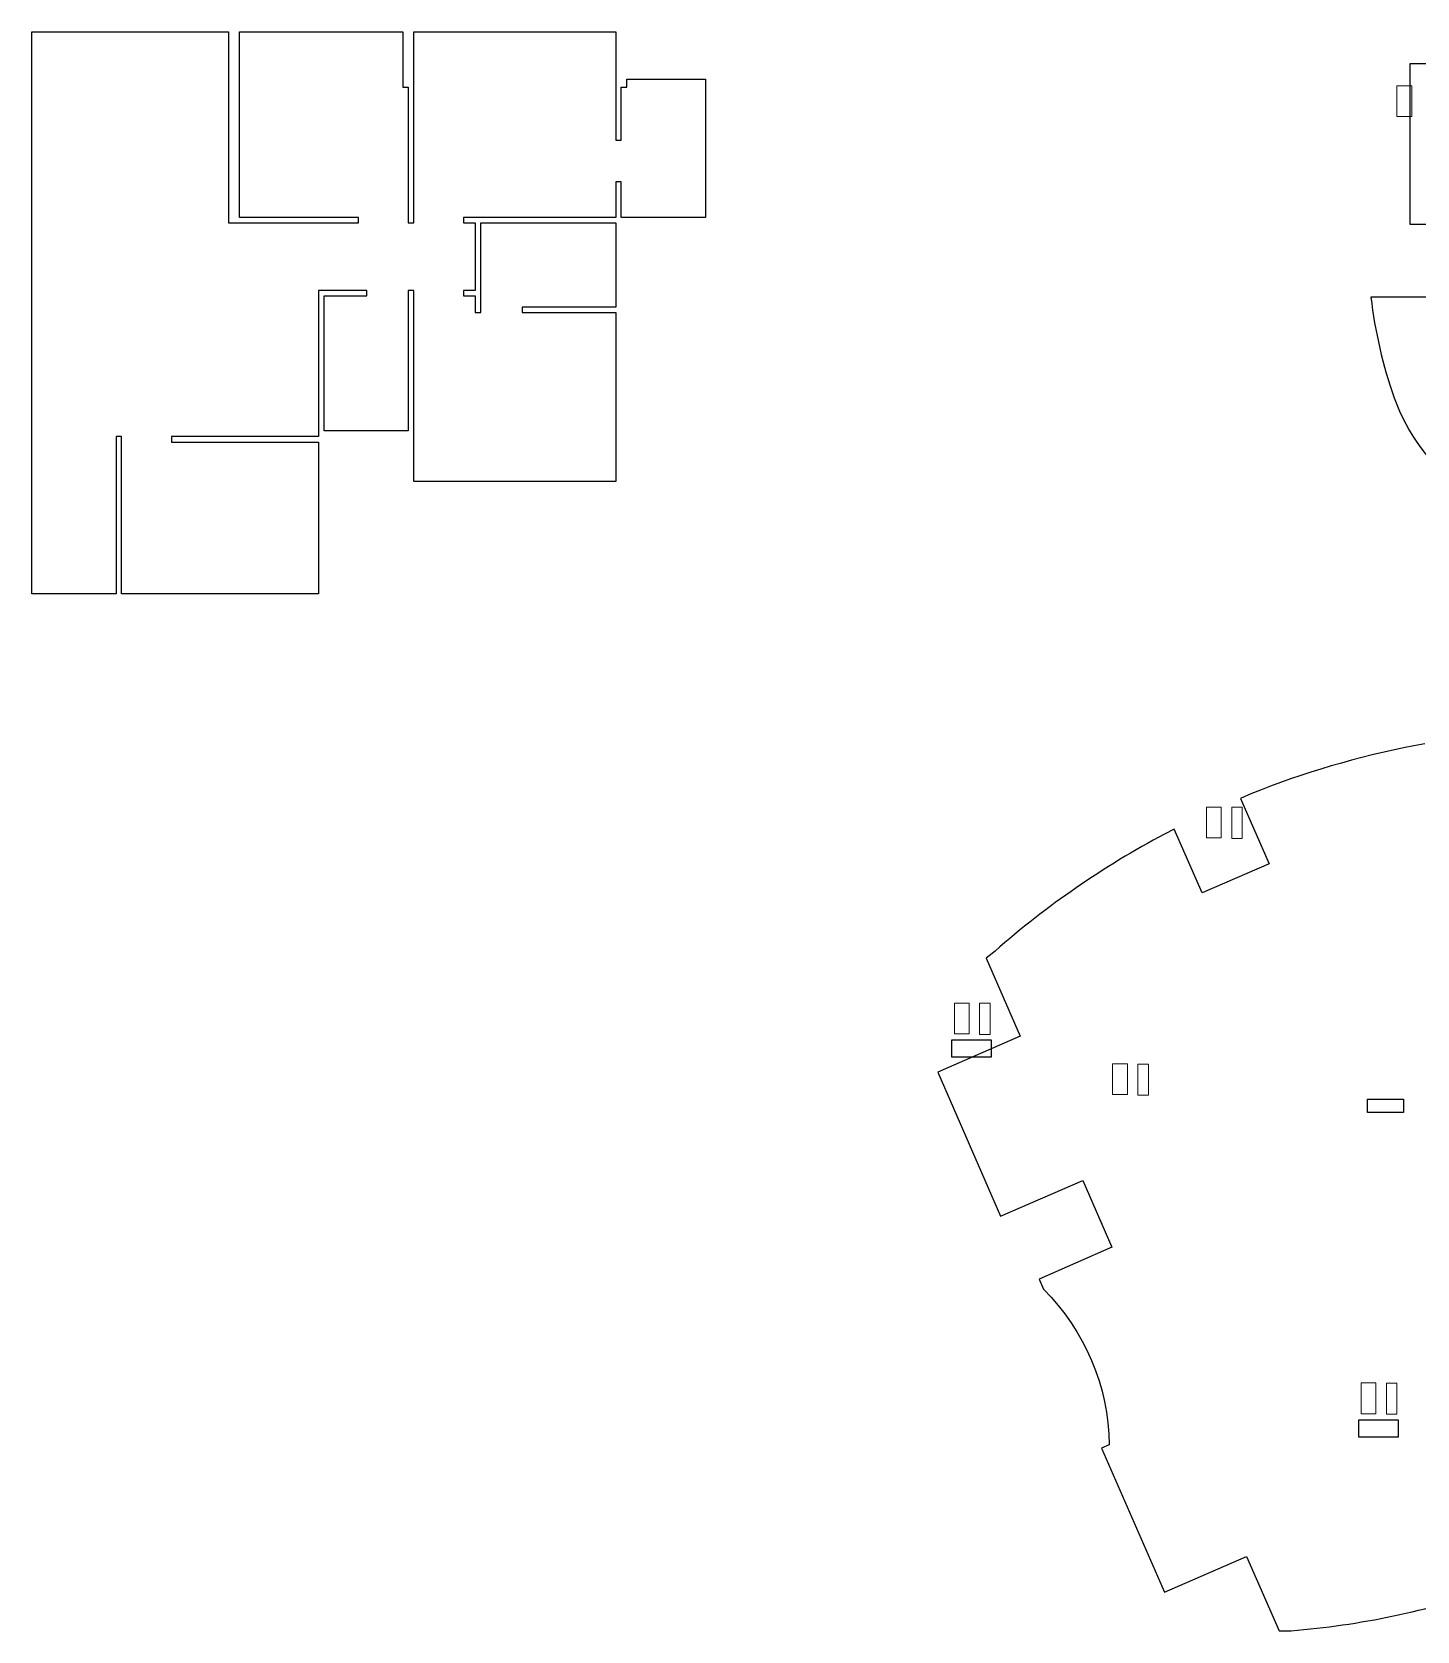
# Model space of a CAD drawing. Header units: metres. Extents: x 0 to 2611, y 0 to 3637.
# Drawn here: x 1483.87 to 1508.9, y 2709.87 to 2738.76 of the extents above; entities that cross this region are included whole.
import ezdxf

# ---------------------------------------------------------------- set-up
doc = ezdxf.new("R2010")
doc.units = ezdxf.units.M
doc.header["$LTSCALE"] = 0.1
doc.layers.add('BLK_1_FLR_2_BATH', color=3, linetype='Continuous', lineweight=0)
doc.layers.add('BLK_1_FLR_2_URINAL', color=1, linetype='Continuous', lineweight=0)
for name, color, linetype in [('BLK_1_FLR_2_BLT_UP_AREA', 22, 'Continuous'), ('BLK_1_FLR_2_CARPET_AREA', 4, 'Continuous'), ('BLK_1_FLR_2_UNITFA', 8, 'Continuous'), ('BLK_1_FLR_2_WATER_CLOSET', 3, 'Continuous')]:
    doc.layers.add(name, color=color, linetype=linetype)

msp = doc.modelspace()

# ---------------------------------------------------------------- linework, layer by layer
at = {"layer": 'BLK_1_FLR_2_BATH', "color": 3, "ltscale": 0.05, "elevation": 0}
for points in [[(1505.552, 2724.749), (1505.743, 2724.749), (1505.743, 2724.185), (1505.552, 2724.185)], [(1500.996, 2721.209), (1501.187, 2721.209), (1501.187, 2720.645), (1500.996, 2720.645)], [(1503.855, 2720.109), (1504.046, 2720.109), (1504.046, 2719.545), (1503.855, 2719.545)], [(1508.347, 2714.345), (1508.538, 2714.345), (1508.538, 2713.781), (1508.347, 2713.781)]]:
    msp.add_lwpolyline(points, close=True, dxfattribs=at)
at = {"layer": 'BLK_1_FLR_2_BLT_UP_AREA', "color": 14}
msp.add_lwpolyline([(1510.393, 2738.186), (1508.773, 2738.186), (1508.773, 2735.286), (1510.393, 2735.286)], dxfattribs=at)
for points in [[(1510.393, 2733.966), (1508.068, 2733.966, 0.056399), (1508.489, 2732.145, 0.14304), (1509.679, 2730.516)], [(1509.044, 2725.898), (1508.843, 2725.861, 0.047704), (1505.895, 2724.991), (1505.711, 2724.911), (1506.226, 2723.729), (1505.016, 2723.202), (1504.514, 2724.354), (1504.335, 2724.265, 0.05779), (1501.274, 2722.151), (1501.112, 2722.024), (1501.727, 2720.612), (1500.241, 2719.965), (1501.376, 2717.362), (1502.861, 2718.009), (1503.388, 2716.799), (1502.072, 2716.225), (1502.15, 2716.041, -0.196479), (1503.339, 2713.232), (1503.201, 2713.172), (1504.335, 2710.568), (1505.82, 2711.215), (1506.406, 2709.87), (1506.624, 2709.87, 0.062141), (1510.274, 2710.631)]]:
    msp.add_lwpolyline(points, format="xyb", dxfattribs=at)
at = {"layer": 'BLK_1_FLR_2_CARPET_AREA', "color": 14, "elevation": 0}
msp.add_lwpolyline([(1485.391, 2728.609), (1483.871, 2728.609), (1483.871, 2738.759), (1487.421, 2738.759), (1487.421, 2735.309), (1489.771, 2735.309), (1489.771, 2735.409), (1487.621, 2735.409), (1487.621, 2738.759), (1490.571, 2738.759), (1490.571, 2737.759), (1490.671, 2737.759), (1490.671, 2735.309), (1490.771, 2735.309), (1490.771, 2738.759), (1494.421, 2738.759), (1494.421, 2736.803), (1494.521, 2736.803), (1494.521, 2737.759), (1494.621, 2737.759), (1494.621, 2737.909), (1496.041, 2737.909), (1496.041, 2735.409), (1494.521, 2735.409), (1494.521, 2736.053), (1494.421, 2736.053), (1494.421, 2735.409), (1491.671, 2735.409), (1491.671, 2735.309), (1491.881, 2735.309), (1491.881, 2734.089), (1491.671, 2734.089), (1491.671, 2733.989), (1491.881, 2733.989), (1491.881, 2733.689), (1491.981, 2733.689), (1491.981, 2735.309), (1494.421, 2735.309), (1494.421, 2733.789), (1492.731, 2733.789), (1492.731, 2733.689), (1494.421, 2733.689), (1494.421, 2730.639), (1490.771, 2730.639), (1490.771, 2734.089), (1490.671, 2734.089), (1490.671, 2731.549), (1489.151, 2731.549), (1489.151, 2733.989), (1489.921, 2733.989), (1489.921, 2734.089), (1489.051, 2734.089), (1489.051, 2731.449), (1486.391, 2731.449), (1486.391, 2731.349), (1489.051, 2731.349), (1489.051, 2728.609), (1485.491, 2728.609), (1485.491, 2731.449), (1485.391, 2731.449)], close=True, dxfattribs=at)
at = {"layer": 'BLK_1_FLR_2_UNITFA', "color": 5}
msp.add_lwpolyline([(1508.008, 2719.475), (1508.657, 2719.475), (1508.657, 2719.233), (1508.008, 2719.233)], close=True, dxfattribs=at)
at = {"layer": 'BLK_1_FLR_2_URINAL', "color": 2}
for points in [[(1508.806, 2737.786), (1508.806, 2737.231), (1508.538, 2737.231), (1508.538, 2737.786)], [(1505.363, 2724.752), (1505.363, 2724.197), (1505.096, 2724.197), (1505.096, 2724.752)], [(1500.807, 2721.212), (1500.807, 2720.656), (1500.54, 2720.656), (1500.54, 2721.212)], [(1503.666, 2720.112), (1503.666, 2719.557), (1503.399, 2719.557), (1503.399, 2720.112)], [(1508.158, 2714.348), (1508.158, 2713.792), (1507.891, 2713.792), (1507.891, 2714.348)]]:
    msp.add_lwpolyline(points, close=True, dxfattribs=at)
at = {"layer": 'BLK_1_FLR_2_WATER_CLOSET', "color": 3, "elevation": 0}
for points in [[(1501.212, 2720.542), (1500.489, 2720.542), (1500.489, 2720.24), (1501.212, 2720.24)], [(1508.563, 2713.678), (1507.84, 2713.678), (1507.84, 2713.376), (1508.563, 2713.376)]]:
    msp.add_lwpolyline(points, close=True, dxfattribs=at)

doc.saveas('drawing.dxf')
